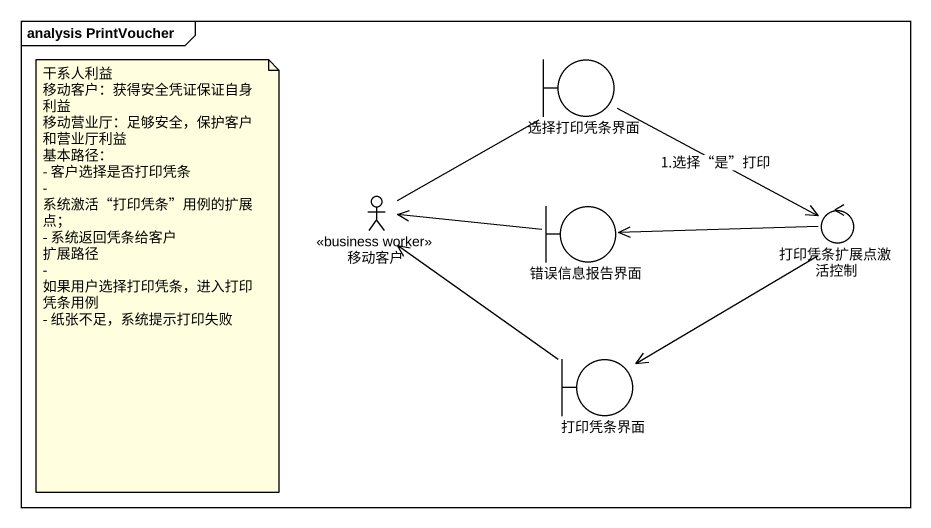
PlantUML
@startuml
mainframe analysis PrintVoucher
boundary 选择打印凭条界面
actor 移动客户 <<business worker>>
boundary 错误信息报告界面
control 打印凭条扩展点激活控制
boundary 打印凭条界面
选择打印凭条界面 -right-> 打印凭条扩展点激活控制 : 1.选择“是”打印
移动客户 -up- 选择打印凭条界面
错误信息报告界面 -left-> 移动客户
打印凭条扩展点激活控制 -left-> 错误信息报告界面
打印凭条扩展点激活控制 --> 打印凭条界面
打印凭条界面 -up-> 移动客户
note as N1
  干系人利益
  移动客户：获得安全凭证保证自身利益
  移动营业厅：足够安全，保护客户和营业厅利益
  基本路径：
  - 客户选择是否打印凭条
  - 系统激活“打印凭条”用例的扩展点；
  - 系统返回凭条给客户
  扩展路径
  - 如果用户选择打印凭条，进入打印凭条用例
  - 纸张不足，系统提示打印失败
end note
@enduml
